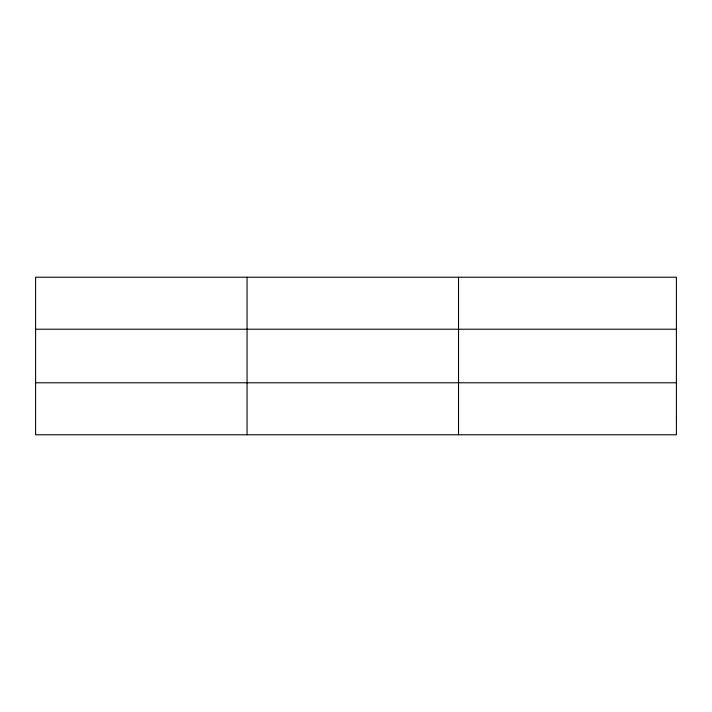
<?xml version="1.0" encoding="UTF-8"?>
<svg xmlns="http://www.w3.org/2000/svg" width="712" height="712" viewBox="0 0 712 712"><rect width="100%" height="100%" fill="white"/><g stroke="black" fill="none" stroke-linecap="round" stroke-linejoin="round"><path stroke-width="1.07" d="M247.064 277.226L247.064 434.774M458.528 277.226L458.528 434.774M35.6 329.22L676.4 329.22M35.6 382.78L676.4 382.78M676.4 417.446L676.4 434.774L35.6 434.774L35.6 277.226L676.4 277.226L676.4 417.446"/></g></svg>
